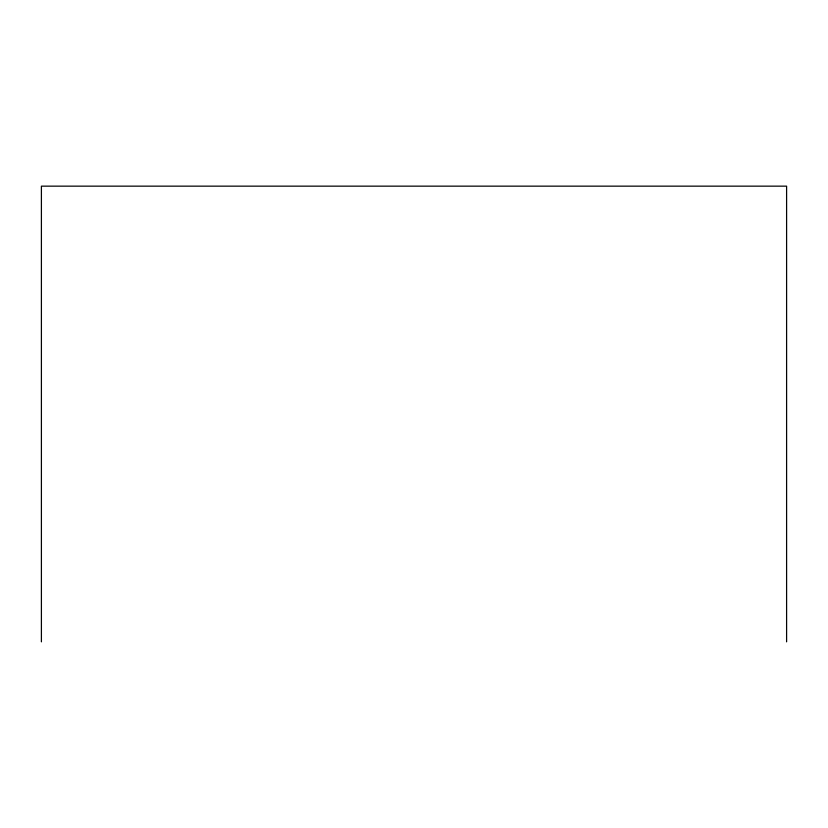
<?xml version="1.0" encoding="UTF-8"?>
<svg xmlns="http://www.w3.org/2000/svg" width="828" height="828" viewBox="0 0 828 828"><rect width="100%" height="100%" fill="white"/><g stroke="black" fill="none" stroke-linecap="round" stroke-linejoin="round"><path stroke-width="1.24" d="M786.6 641.845L786.6 186.155L41.4 186.155L41.4 641.845"/></g></svg>
